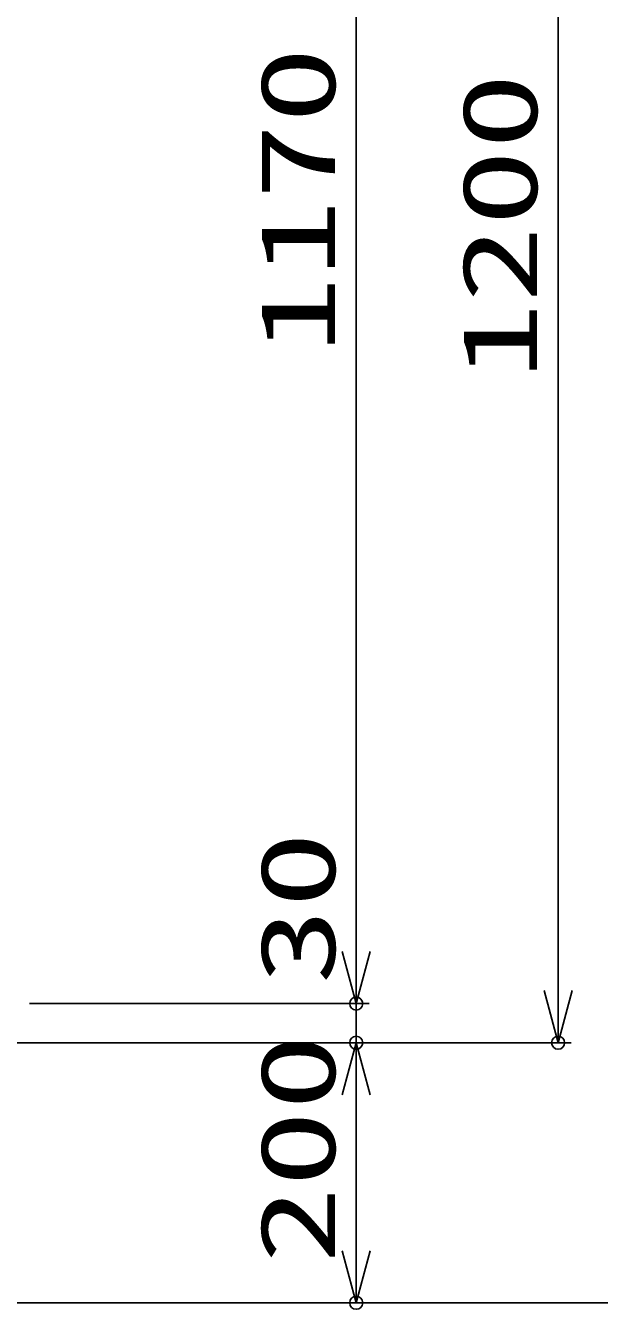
# Model space of a CAD drawing. Units: millimetres, scale not verified. Extents: x -4425 to 4425, y -3150 to 3150.
# Drawn here: x -1128 to -687, y -925 to 62 of the extents above; entities that cross this region are included whole.
import ezdxf
from ezdxf.enums import TextEntityAlignment as Align

# ---------------------------------------------------------------- set-up
doc = ezdxf.new("R2010")
doc.units = ezdxf.units.MM
doc.header["$LTSCALE"] = 20
doc.header["$PDMODE"] = 32
doc.header["$PDSIZE"] = 10
doc.layers.add('0-3_寸法線', color=4, linetype='Continuous', lineweight=25)
doc.layers.add('0-4_寸法', color=4, linetype='Continuous', lineweight=25)
doc.layers.add('0-5_DEFPOINTS', color=7, linetype='Continuous')
doc.styles.add('ＭＳ ゴシック', font='')
doc.styles.get('ＭＳ ゴシック').set_extended_font_data('MS Gothic')

# ---------------------------------------------------------------- blocks, each defined once
blk = doc.blocks.new('_Open30')
at = {"layer": '0-4_寸法'}
blk.add_line((0, 0), (-20, 0), dxfattribs=at)
blk.add_lwpolyline([(-20, 5.36), (0, 0), (-20, -5.36)], dxfattribs=at)

msp = doc.modelspace()

# ---------------------------------------------------------------- linework, layer by layer
at = {"layer": '0-3_寸法線'}
for p, q in [((-874.03, 439.56), (-874.03, -650.11)), ((-718.72, 439.56), (-718.72, -680.11)), ((-874.03, -650.11), (-874.03, -610.11)), ((-1125.16, -690.11), (-864.03, -690.11)), ((-1125.16, -690.11), (-864.03, -690.11)), ((-874.03, -690.11), (-874.03, -720.11)), ((-1350.16, -720.11), (-864.03, -720.11)), ((-1350.16, -720.11), (-864.03, -720.11)), ((-1340.16, -720.11), (-708.72, -720.11)), ((-874.03, -760.11), (-874.03, -880.11)), ((-874.03, -760.11), (-874.03, -800.11)), ((-1450.16, -920.11), (-864.03, -920.11)), ((-1444.91, -920.11), (-557.92, -920.11))]:
    msp.add_line(p, q, dxfattribs=at)
at = {"layer": '0-5_DEFPOINTS'}
for p in [(-874.03, -690.11), (-874.03, -720.11), (-718.72, -720.11), (-874.03, -920.11)]:
    msp.add_point(p, dxfattribs=at)

# ---------------------------------------------------------------- block references
at = {"layer": '0-3_寸法線', "xscale": 2, "yscale": 2}
for p, rotation in [((-874.03, -690.11), 270), ((-874.03, -690.11), 270), ((-718.72, -720.11), 270), ((-874.03, -720.11), 90), ((-874.03, -720.11), 90), ((-874.03, -920.11), 270)]:
    msp.add_blockref('_Open30', p, dxfattribs=dict(at, rotation=rotation))

# ---------------------------------------------------------------- texts
at = {"layer": '0-3_寸法線', "color": 2, "style": 'ＭＳ ゴシック', "width": 1.5}
for s, p in [('1170', (-872.93, -190.27)), ('1200', (-717.61, -210.27)), ('30', (-872.93, -675.59)), ('200', (-872.93, -890.11))]:
    msp.add_text(s, height=57.77, rotation=90, dxfattribs=at).set_placement(p, align=Align.BOTTOM_LEFT)

doc.saveas('drawing.dxf')
